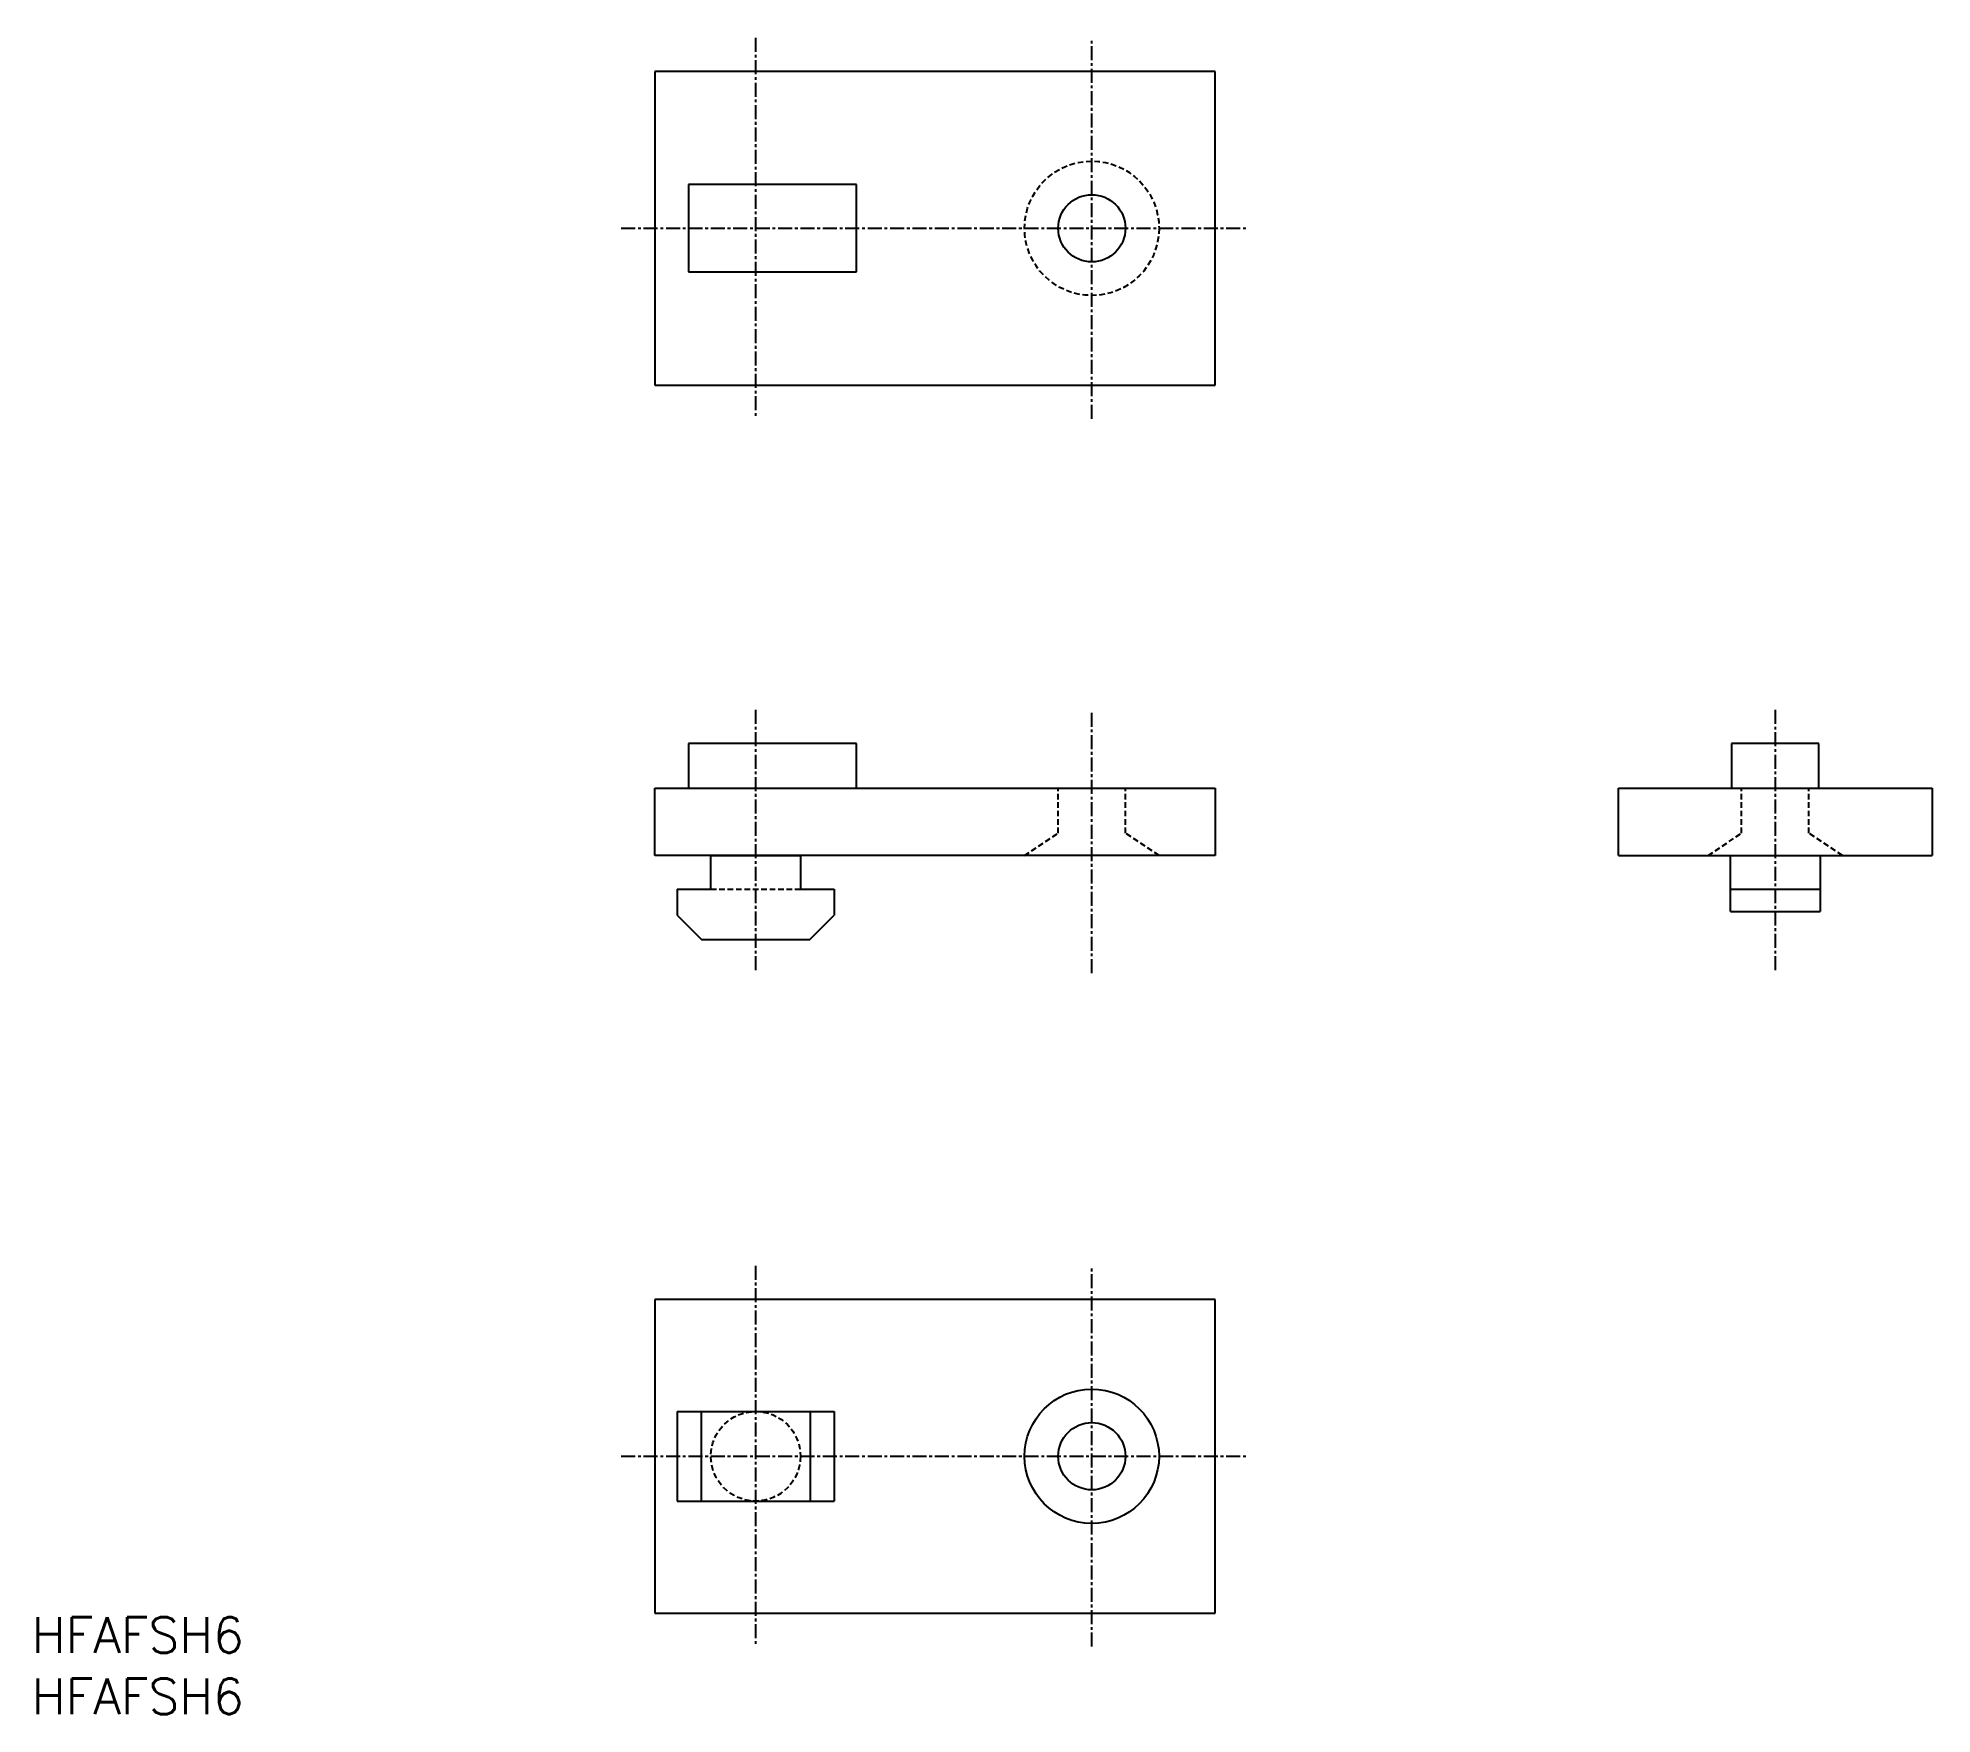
# Model space of a CAD drawing. Extents: x -55 to 114, y -77 to 73.
import ezdxf

# ---------------------------------------------------------------- set-up
doc = ezdxf.new("R2010")
doc.units = 0
doc.linetypes.add('CENTER', pattern=[2, 1.25, -0.25, 0.25, -0.25])
doc.linetypes.add('DASHED', pattern=[0.75, 0.5, -0.25])
doc.layers.get('0').update_dxf_attribs({"linetype": 'CONTINUOUS'})
doc.layers.add('CENTER', color=1, linetype='CENTER')
doc.styles.get("Standard").update_dxf_attribs({"font": 'txt.shx', "bigfont": 'bigfont.shx'})

msp = doc.modelspace()

# ---------------------------------------------------------------- linework, layer by layer
at = {"color": 7, "linetype": 'CONTINUOUS'}
for p, q in [((0, 70), (0, 42)), ((50, 70), (0, 70)), ((50, 42), (50, 70)), ((0, 59.9), (0, 52.1)), ((18, 59.9), (3, 59.9)), ((3, 59.9), (3, 52.1)), ((18, 52.1), (18, 59.9)), ((3, 52.1), (18, 52.1)), ((0, 42), (50, 42)), ((18, 10), (3, 10)), ((3, 10), (3, 6)), ((18, 6), (18, 10)), ((103.9, 10), (96.1, 10)), ((96.1, 10), (96.1, 6)), ((103.9, 6), (103.9, 10)), ((0, 6), (18, 6)), ((0, 6), (50, 6)), ((0, 0), (0, 6)), ((50, 6), (50, 0)), ((86, 6), (114, 6)), ((86, 0), (86, 6)), ((114, 6), (114, 0)), ((50, 0), (0, 0)), ((5, 0), (13, 0)), ((5, -3), (5, 0)), ((13, 0), (13, -3)), ((86, 0), (114, 0)), ((96, -5), (96, 0)), ((104, 0), (104, -5)), ((2, -3), (5, -3)), ((2, -3), (2, -5.34)), ((13, -3), (16, -3)), ((16, -3), (16, -5.34)), ((96, -3), (104, -3)), ((96, -5), (104, -5)), ((2, -5.34), (4.16, -7.5)), ((13.84, -7.5), (16, -5.34)), ((4.16, -7.5), (13.84, -7.5)), ((0, -39.64), (0, -67.64)), ((50, -39.64), (0, -39.64)), ((50, -67.64), (50, -39.64)), ((2, -49.64), (16, -49.64)), ((2, -49.64), (2, -57.64)), ((4.15, -49.64), (4.15, -57.64)), ((13.85, -49.64), (13.85, -57.64)), ((16, -49.64), (16, -57.64)), ((2, -57.64), (16, -57.64)), ((0, -67.64), (50, -67.64))]:
    msp.add_line(p, q, dxfattribs=at)
at = {"color": 3, "linetype": 'DASHED'}
for p, q in [((36, 2), (36, 6)), ((42, 2), (42, 6)), ((97, 2), (97, 6)), ((103, 2), (103, 6)), ((33, 0), (36, 2)), ((45, 0), (42, 2)), ((94, 0), (97, 2)), ((106, 0), (103, 2)), ((5, -3), (13, -3)), ((5, -3), (13, -3))]:
    msp.add_line(p, q, dxfattribs=at)
for centre, radius in [((39, 56), 6), ((9, -53.64), 4)]:
    msp.add_circle(centre, radius, dxfattribs=at)
at = {"color": 7, "linetype": 'CONTINUOUS'}
for centre, radius in [((39, 56), 3), ((39, -53.64), 6), ((39, -53.64), 3)]:
    msp.add_circle(centre, radius, dxfattribs=at)
at = {"layer": 'CENTER', "color": 1, "linetype": 'CENTER'}
for p, q in [((9, 73), (9, 39)), ((39, 39), (39, 73)), ((-3, 56), (53, 56)), ((9, 13), (9, -10.5)), ((39, -10.5), (39, 13)), ((100, 13), (100, -10.5)), ((9, -36.64), (9, -70.64)), ((39, -70.64), (39, -36.64)), ((-3, -53.64), (53, -53.64))]:
    msp.add_line(p, q, dxfattribs=at)

# ---------------------------------------------------------------- texts
at = {"color": 7, "linetype": 'CONTINUOUS'}
for p in [(-55.61, -71.2), (-55.61, -76.67)]:
    msp.add_text('HFAFSH6', height=3.2, dxfattribs=at).set_placement(p)

doc.saveas('drawing.dxf')
